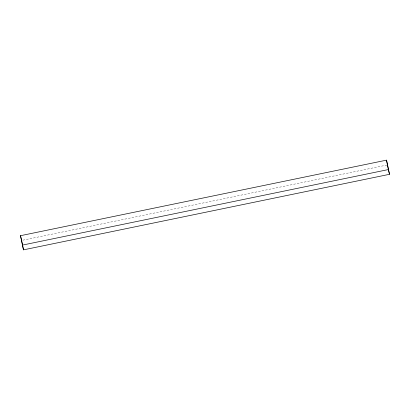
<?xml version="1.0" encoding="UTF-8"?>
<svg xmlns="http://www.w3.org/2000/svg" width="410" height="410" viewBox="0 0 410 410"><rect width="100%" height="100%" fill="white"/><g stroke="black" fill="none" stroke-linecap="round" stroke-linejoin="round"><path stroke-width="0.31" stroke-dasharray="2.05 1.54" d="M22.857 240.178L386.994 165.025"/><path stroke-width="0.61" d="M20.5 235.694L386.517 160.146L389.5 174.306L23.483 249.854L20.5 235.694L21.463 239.845M22.381 245.108L388.398 169.561L389.5 174.306M386.517 160.146L388.398 169.561M21.602 240.439L23.483 249.854"/></g></svg>
